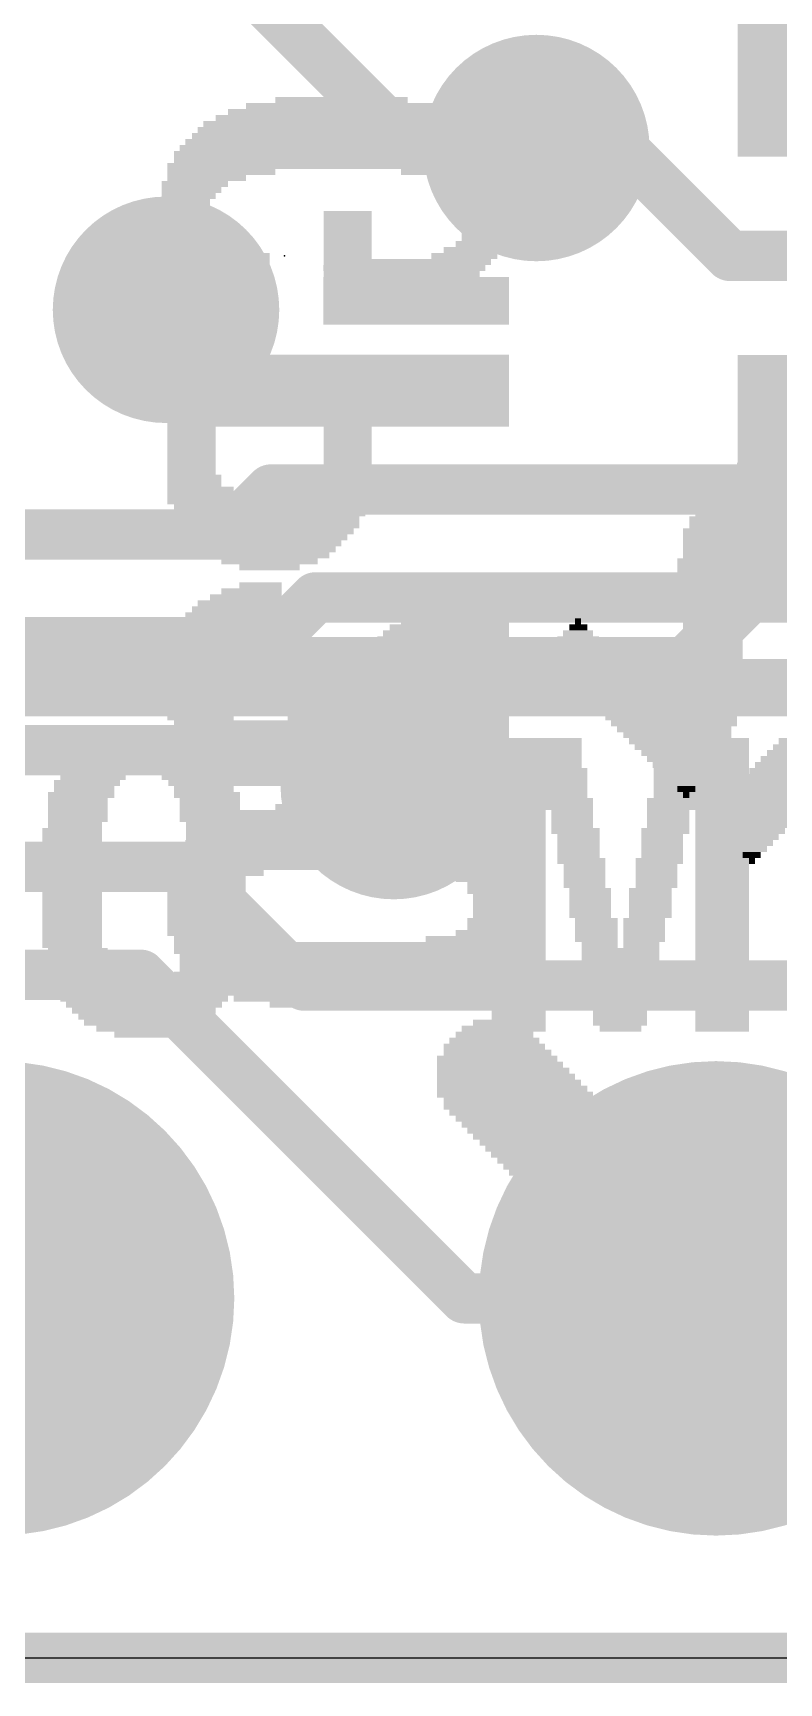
# Model space of a CAD drawing. Extents: x -0.1 to 35.6, y -0.1 to 17.9.
# Drawn here: x 29.34 to 31.97, y -0.09 to 5.74 of the extents above; entities that cross this region are included whole.
import ezdxf

# ---------------------------------------------------------------- set-up
doc = ezdxf.new("R2010")
doc.units = 0
for name, color, linetype in [('1', 12, 'CONTINUOUS'), ('16', 5, 'CONTINUOUS'), ('17', 110, 'CONTINUOUS'), ('18', 110, 'CONTINUOUS'), ('20', 53, 'CONTINUOUS'), ('200', 40, 'CONTINUOUS'), ('201', 6, 'CONTINUOUS'), ('21', 40, 'CONTINUOUS'), ('23', 40, 'CONTINUOUS')]:
    doc.layers.add(name, color=color, linetype=linetype)

# ---------------------------------------------------------------- blocks, each defined once
blk = doc.blocks.new('ROUNDP')
at = {"const_width": 0.5}
blk.add_lwpolyline([(0, -0.25, 1), (0, 0.25, 1), (0, -0.25)], format="xyb", dxfattribs=at)
blk = doc.blocks.new('RECT')
blk.add_solid([(-0.5, -0.5), (0.5, -0.5), (-0.5, 0.5), (0.5, 0.5)])
blk = doc.blocks.new('ROUNDV')
at = {"const_width": 0.5}
blk.add_lwpolyline([(0, -0.25, 1), (0, 0.25, 1), (0, -0.25)], format="xyb", dxfattribs=at)

msp = doc.modelspace()

# ---------------------------------------------------------------- linework, layer by layer
at = {"layer": '1', "const_width": 0.1778}
for points in [[(31.115, 5.334), (31.4178, 5.334)], [(31.7988, 4.953), (31.4178, 5.334)], [(31.7988, 4.953), (32.7532, 4.953)], [(31.641, 3.518), (32.276, 4.153)], [(30.607, 3.518), (28.811, 3.518)], [(31.641, 3.518), (30.607, 3.518)], [(30.607, 3.0842), (30.607, 3.518)], [(30.6115, 3.0798), (30.607, 3.0842)], [(0, 0), (35.56, 0)]]:
    msp.add_lwpolyline(points, dxfattribs=at)
at = {"layer": '1', "const_width": 0.0889}
for points in [[(31.115, 5.3785, 1), (31.115, 5.2896)], [(31.4493, 5.3654, 1), (31.3864, 5.3026)], [(31.4178, 5.2896, 1), (31.4178, 5.3785)], [(31.7988, 4.9975, 1), (31.7988, 4.9085)], [(31.7674, 4.9216, 1), (31.8303, 4.9844)], [(30.607, 3.5625, 1), (30.607, 3.4736)], [(30.6515, 3.518, 1), (30.5626, 3.518)], [(30.607, 3.4736, 1), (30.607, 3.5625)], [(31.6096, 3.5494, 1), (31.6724, 3.4866)], [(31.641, 3.4736, 1), (31.641, 3.5625)], [(30.6384, 3.1157, 1), (30.5756, 3.0528)], [(30.58, 3.0483, 1), (30.6429, 3.1112)], [(30.5626, 3.0842, 1), (30.6515, 3.0842)]]:
    msp.add_lwpolyline(points, format="xyb", dxfattribs=at)
at = {"layer": '16', "const_width": 0.1778}
for points in [[(25.0701, 10.9344), (30.6578, 5.3467)], [(30.6578, 5.3467), (31.1023, 5.3467)], [(31.1023, 5.3467), (31.115, 5.334)], [(30.0187, 3.9688), (30.1775, 4.1275)], [(30.1775, 4.1275), (32.3215, 4.1275)], [(28.2601, 3.9688), (30.0187, 3.9688)], [(30.1765, 3.5878), (30.3353, 3.7465)], [(30.3353, 3.7465), (32.5755, 3.7465)], [(28.1023, 3.5878), (30.1765, 3.5878)], [(30.4845, 3.2067), (27.9445, 3.2067)], [(30.6115, 3.0798), (30.4845, 3.2067)], [(27.7862, 2.794), (29.8758, 2.794)], [(29.8758, 2.794), (30.2949, 2.3749)], [(27.6284, 2.413), (29.718, 2.413)], [(30.861, 1.27), (29.718, 2.413)], [(30.2949, 2.3749), (32.8549, 2.3749)], [(30.861, 1.27), (31.75, 1.27)], [(0, 0), (35.56, 0)]]:
    msp.add_lwpolyline(points, dxfattribs=at)
at = {"layer": '16', "const_width": 0.0889}
for points in [[(30.6578, 5.3912, 1), (30.6578, 5.3022)], [(30.6264, 5.3153, 1), (30.6892, 5.3781)], [(31.1337, 5.3781, 1), (31.0709, 5.3153)], [(31.1023, 5.3022, 1), (31.1023, 5.3912)], [(31.0836, 5.3026, 1), (31.1464, 5.3654)], [(30.1775, 4.172, 1), (30.1775, 4.0831)], [(30.2089, 4.0961, 1), (30.146, 4.1589)], [(29.9873, 4.0002, 1), (30.0502, 3.9373)], [(30.0187, 3.9243, 1), (30.0187, 4.0132)], [(30.3353, 3.791, 1), (30.3353, 3.7021)], [(30.3667, 3.7151, 1), (30.3039, 3.7779)], [(30.1765, 3.5433, 1), (30.1765, 3.6322)], [(30.1451, 3.6192, 1), (30.208, 3.5563)], [(30.5159, 3.2382, 1), (30.453, 3.1753)], [(30.4845, 3.1623, 1), (30.4845, 3.2512)], [(30.58, 3.0483, 1), (30.6429, 3.1112)], [(29.9072, 2.8254, 1), (29.8444, 2.7626)], [(29.8758, 2.7496, 1), (29.8758, 2.8384)], [(29.7494, 2.4444, 1), (29.6866, 2.3816)], [(29.718, 2.3686, 1), (29.718, 2.4575)], [(30.2949, 2.4194, 1), (30.2949, 2.3305)], [(30.2635, 2.3435, 1), (30.3263, 2.4063)], [(30.861, 1.3145, 1), (30.861, 1.2255)], [(30.8296, 1.2386, 1), (30.8924, 1.3014)], [(31.75, 1.2255, 1), (31.75, 1.3145)]]:
    msp.add_lwpolyline(points, format="xyb", dxfattribs=at)
at = {"layer": '20'}
msp.add_line((1.27, 0), (34.29, 0), dxfattribs=at)
at = {"layer": '21', "const_width": 0.2032}
msp.add_lwpolyline([(32.326, 3.4276), (28.126, 3.4276)], dxfattribs=at)
at = {"layer": '23'}
msp.add_point((30.226, 4.953), dxfattribs=at)

# ---------------------------------------------------------------- block references
at = {"layer": '1', "xscale": 0.9, "yscale": 0.9, "rotation": 180}
for p in [(32.276, 5.753), (32.276, 4.153)]:
    msp.add_blockref('RECT', p, dxfattribs=at)
at = {"layer": '17', "xscale": 1.6764, "yscale": 1.6764, "rotation": 270}
for p in [(29.21, 1.27), (29.21, 1.27), (31.75, 1.27), (31.75, 1.27)]:
    msp.add_blockref('ROUNDP', p, dxfattribs=at)
at = {"layer": '18', "xscale": 0.8001, "yscale": 0.8001}
for p in [(31.115, 5.334), (31.115, 5.334), (29.8069, 4.7625), (29.8069, 4.7625), (30.6115, 3.0798), (30.6115, 3.0798)]:
    msp.add_blockref('ROUNDV', p, dxfattribs=at)
at = {"layer": '200'}
for p, xscale, yscale in [((29.7294, 3.2597), 0.2108, 0.0211), ((29.7294, 3.1962), 0.4648, 0.0211), ((29.7294, 3.2173), 0.4242, 0.0211), ((29.7294, 3.2385), 0.3378, 0.0213), ((31.1163, 3.2385), 0.3175, 0.0213), ((31.1163, 3.2173), 0.3175, 0.0211), ((31.1163, 3.1962), 0.3175, 0.0211), ((31.7081, 3.2385), 0.3175, 0.0213), ((31.7081, 3.2173), 0.3175, 0.0211), ((31.7081, 3.1962), 0.3175, 0.0211), ((29.7294, 3.1538), 0.5512, 0.0211), ((29.7282, 3.175), 0.508, 0.0213), ((31.1163, 3.175), 0.3175, 0.0213), ((31.1163, 3.1538), 0.3175, 0.0211), ((31.7081, 3.175), 0.3175, 0.0213), ((31.7081, 3.1538), 0.3175, 0.0211), ((29.5275, 3.0903), 0.2337, 0.0211), ((29.7294, 3.1327), 0.5918, 0.0211), ((29.5491, 3.1115), 0.2311, 0.0213), ((29.9085, 3.1115), 0.2337, 0.0213), ((29.9301, 3.0903), 0.2311, 0.0211), ((31.1264, 3.1327), 0.3378, 0.0211), ((31.1264, 3.1115), 0.3378, 0.0213), ((31.1264, 3.0903), 0.3378, 0.0211), ((31.6979, 3.1327), 0.3378, 0.0211), ((31.6979, 3.1115), 0.3378, 0.0213), ((31.6979, 3.0903), 0.3378, 0.0211), ((29.5072, 3.048), 0.2337, 0.0213), ((29.4958, 3.0268), 0.2108, 0.0211), ((29.5173, 3.0692), 0.2134, 0.0211), ((29.9517, 3.048), 0.2337, 0.0213), ((29.9403, 3.0692), 0.2108, 0.0211), ((29.9618, 3.0268), 0.2134, 0.0211), ((31.1264, 3.0692), 0.3378, 0.0211), ((31.1264, 3.048), 0.3378, 0.0213), ((31.1366, 3.0268), 0.3581, 0.0211), ((31.6865, 3.0268), 0.3607, 0.0211), ((31.6979, 3.0692), 0.3378, 0.0211), ((31.6979, 3.048), 0.3378, 0.0213), ((29.4958, 3.0057), 0.2108, 0.0211), ((29.4958, 2.9845), 0.2108, 0.0213), ((29.4958, 2.9633), 0.2108, 0.0211), ((29.9618, 3.0057), 0.2134, 0.0211), ((29.9618, 2.9845), 0.2134, 0.0213), ((29.9618, 2.9633), 0.2134, 0.0211), ((31.1366, 3.0057), 0.3581, 0.0211), ((31.0528, 2.9845), 0.1905, 0.0213), ((31.0528, 2.9633), 0.1905, 0.0211), ((31.242, 2.9845), 0.1473, 0.0213), ((31.242, 2.9633), 0.1473, 0.0211), ((31.6865, 3.0057), 0.3607, 0.0211), ((31.5811, 2.9845), 0.1499, 0.0213), ((31.5811, 2.9633), 0.1499, 0.0211), ((31.7716, 2.9845), 0.1905, 0.0213), ((31.7716, 2.9633), 0.1905, 0.0211), ((29.4754, 2.921), 0.2108, 0.0213), ((29.4856, 2.9422), 0.1905, 0.0211), ((29.9834, 2.9422), 0.2108, 0.0211), ((29.9834, 2.921), 0.2108, 0.0213), ((31.0528, 2.9422), 0.1905, 0.0211), ((31.0528, 2.921), 0.1905, 0.0213), ((31.2534, 2.921), 0.1702, 0.0213), ((31.242, 2.9422), 0.1473, 0.0211), ((31.5709, 2.921), 0.1702, 0.0213), ((31.5811, 2.9422), 0.1499, 0.0211), ((31.7716, 2.9422), 0.1905, 0.0211), ((31.7716, 2.921), 0.1905, 0.0213), ((29.4754, 2.8998), 0.2108, 0.0211), ((29.4754, 2.8787), 0.2108, 0.0211), ((29.4754, 2.8575), 0.2108, 0.0213), ((29.9834, 2.8998), 0.2108, 0.0211), ((29.9834, 2.8787), 0.2108, 0.0211), ((29.9834, 2.8575), 0.2108, 0.0213), ((31.0528, 2.8998), 0.1905, 0.0211), ((31.0528, 2.8787), 0.1905, 0.0211), ((31.0528, 2.8575), 0.1905, 0.0213), ((31.2636, 2.8998), 0.1499, 0.0211), ((31.2636, 2.8787), 0.1499, 0.0211), ((31.2636, 2.8575), 0.1499, 0.0213), ((31.5595, 2.8998), 0.1473, 0.0211), ((31.5595, 2.8787), 0.1473, 0.0211), ((31.5595, 2.8575), 0.1473, 0.0213), ((31.7716, 2.8998), 0.1905, 0.0211), ((31.7716, 2.8787), 0.1905, 0.0211), ((31.7716, 2.8575), 0.1905, 0.0213), ((29.4754, 2.8363), 0.2108, 0.0211), ((29.4754, 2.8152), 0.2108, 0.0211), ((29.4754, 2.794), 0.2108, 0.0213), ((29.9834, 2.8363), 0.2108, 0.0211), ((29.9834, 2.8152), 0.2108, 0.0211), ((29.9834, 2.794), 0.2108, 0.0213), ((31.0528, 2.8363), 0.1905, 0.0211), ((31.0528, 2.8152), 0.1905, 0.0211), ((31.0528, 2.794), 0.1905, 0.0213), ((31.2636, 2.8363), 0.1499, 0.0211), ((31.2738, 2.8152), 0.1702, 0.0211), ((31.2852, 2.794), 0.1473, 0.0213), ((31.5493, 2.8152), 0.1676, 0.0211), ((31.5392, 2.794), 0.1473, 0.0213), ((31.5595, 2.8363), 0.1473, 0.0211), ((31.7716, 2.8363), 0.1905, 0.0211), ((31.7716, 2.8152), 0.1905, 0.0211), ((31.7716, 2.794), 0.1905, 0.0213), ((29.4754, 2.7728), 0.2108, 0.0211), ((29.4754, 2.7517), 0.2108, 0.0211), ((29.4754, 2.7305), 0.2108, 0.0213), ((29.9834, 2.7728), 0.2108, 0.0211), ((29.9834, 2.7517), 0.2108, 0.0211), ((29.9834, 2.7305), 0.2108, 0.0213), ((31.0528, 2.7728), 0.1905, 0.0211), ((31.0528, 2.7517), 0.1905, 0.0211), ((31.0528, 2.7305), 0.1905, 0.0213), ((31.2852, 2.7728), 0.1473, 0.0211), ((31.2852, 2.7517), 0.1473, 0.0211), ((31.2852, 2.7305), 0.1473, 0.0213), ((31.5392, 2.7728), 0.1473, 0.0211), ((31.5392, 2.7517), 0.1473, 0.0211), ((31.5392, 2.7305), 0.1473, 0.0213), ((31.7716, 2.7728), 0.1905, 0.0211), ((31.7716, 2.7517), 0.1905, 0.0211), ((31.7716, 2.7305), 0.1905, 0.0213), ((29.4754, 2.7093), 0.2108, 0.0211), ((29.4754, 2.6882), 0.2108, 0.0211), ((29.9834, 2.7093), 0.2108, 0.0211), ((29.9834, 2.6882), 0.2108, 0.0211), ((31.0528, 2.7093), 0.1905, 0.0211), ((31.0528, 2.6882), 0.1905, 0.0211), ((31.3055, 2.7093), 0.1473, 0.0211), ((31.3055, 2.6882), 0.1473, 0.0211), ((31.5176, 2.7093), 0.1499, 0.0211), ((31.5176, 2.6882), 0.1499, 0.0211), ((31.7716, 2.7093), 0.1905, 0.0211), ((31.7716, 2.6882), 0.1905, 0.0211), ((29.4754, 2.667), 0.2108, 0.0213), ((29.4754, 2.6458), 0.2108, 0.0211), ((29.4754, 2.6247), 0.2108, 0.0211), ((29.9834, 2.667), 0.2108, 0.0213), ((29.9834, 2.6458), 0.2108, 0.0211), ((29.9834, 2.6247), 0.2108, 0.0211), ((31.0528, 2.667), 0.1905, 0.0213), ((31.0528, 2.6458), 0.1905, 0.0211), ((31.0528, 2.6247), 0.1905, 0.0211), ((31.3055, 2.667), 0.1473, 0.0213), ((31.3055, 2.6458), 0.1473, 0.0211), ((31.3055, 2.6247), 0.1473, 0.0211), ((31.5176, 2.667), 0.1499, 0.0213), ((31.5176, 2.6458), 0.1499, 0.0211), ((31.5176, 2.6247), 0.1499, 0.0211), ((31.7716, 2.667), 0.1905, 0.0213), ((31.7716, 2.6458), 0.1905, 0.0211), ((31.7716, 2.6247), 0.1905, 0.0211), ((29.4754, 2.6035), 0.2108, 0.0213), ((29.4754, 2.5823), 0.2108, 0.0211), ((29.4754, 2.5612), 0.2108, 0.0211), ((29.9834, 2.6035), 0.2108, 0.0213), ((29.9834, 2.5823), 0.2108, 0.0211), ((29.9834, 2.5612), 0.2108, 0.0211), ((31.0528, 2.6035), 0.1905, 0.0213), ((31.0528, 2.5823), 0.1905, 0.0211), ((31.0528, 2.5612), 0.1905, 0.0211), ((31.3271, 2.6035), 0.1499, 0.0213), ((31.3271, 2.5823), 0.1499, 0.0211), ((31.3271, 2.5612), 0.1499, 0.0211), ((31.496, 2.6035), 0.1473, 0.0213), ((31.496, 2.5823), 0.1473, 0.0211), ((31.496, 2.5612), 0.1473, 0.0211), ((31.7716, 2.6035), 0.1905, 0.0213), ((31.7716, 2.5823), 0.1905, 0.0211), ((31.7716, 2.5612), 0.1905, 0.0211), ((29.4754, 2.54), 0.2108, 0.0213), ((29.4754, 2.5188), 0.2108, 0.0211), ((29.4958, 2.4977), 0.2108, 0.0211), ((29.9618, 2.4977), 0.2134, 0.0211), ((29.9834, 2.54), 0.2108, 0.0213), ((29.9834, 2.5188), 0.2108, 0.0211), ((31.0528, 2.54), 0.1905, 0.0213), ((31.0528, 2.5188), 0.1905, 0.0211), ((31.0528, 2.4977), 0.1905, 0.0211), ((31.3271, 2.54), 0.1499, 0.0213), ((31.3385, 2.5188), 0.127, 0.0211), ((31.4122, 2.4977), 0.2743, 0.0211), ((31.496, 2.54), 0.1473, 0.0213), ((31.4858, 2.5188), 0.127, 0.0211), ((31.7716, 2.54), 0.1905, 0.0213), ((31.7716, 2.5188), 0.1905, 0.0211), ((31.7716, 2.4977), 0.1905, 0.0211), ((29.4958, 2.4765), 0.2108, 0.0213), ((29.4958, 2.4553), 0.2108, 0.0211), ((29.9618, 2.4765), 0.2134, 0.0213), ((29.9618, 2.4553), 0.2134, 0.0211), ((31.0528, 2.4765), 0.1905, 0.0213), ((31.0528, 2.4553), 0.1905, 0.0211), ((31.4122, 2.4765), 0.2743, 0.0213), ((31.4122, 2.4553), 0.2743, 0.0211), ((31.7716, 2.4765), 0.1905, 0.0213), ((31.7716, 2.4553), 0.1905, 0.0211), ((29.4958, 2.4342), 0.2108, 0.0211), ((29.5072, 2.413), 0.2337, 0.0213), ((29.5173, 2.3918), 0.2134, 0.0211), ((29.9517, 2.413), 0.2337, 0.0213), ((29.9403, 2.3918), 0.2108, 0.0211), ((29.9618, 2.4342), 0.2134, 0.0211), ((31.0528, 2.4342), 0.1905, 0.0211), ((31.0528, 2.413), 0.1905, 0.0213), ((31.0528, 2.3918), 0.1905, 0.0211), ((31.4122, 2.4342), 0.2743, 0.0211), ((31.4122, 2.413), 0.2337, 0.0213), ((31.4122, 2.3918), 0.2337, 0.0211), ((31.7716, 2.4342), 0.1905, 0.0211), ((31.7716, 2.413), 0.1905, 0.0213), ((31.7716, 2.3918), 0.1905, 0.0211), ((29.5275, 2.3707), 0.2337, 0.0211), ((29.7294, 2.3283), 0.5918, 0.0211), ((29.5491, 2.3495), 0.2311, 0.0213), ((29.9085, 2.3495), 0.2337, 0.0213), ((29.9301, 2.3707), 0.2311, 0.0211), ((31.0528, 2.3707), 0.1905, 0.0211), ((31.0528, 2.3495), 0.1905, 0.0213), ((31.0528, 2.3283), 0.1905, 0.0211), ((31.4122, 2.3707), 0.2337, 0.0211), ((31.4122, 2.3495), 0.2337, 0.0213), ((31.4109, 2.3283), 0.1905, 0.0211), ((31.7716, 2.3707), 0.1905, 0.0211), ((31.7716, 2.3495), 0.1905, 0.0213), ((31.7716, 2.3283), 0.1905, 0.0211), ((29.7294, 2.3072), 0.5512, 0.0211), ((29.7282, 2.286), 0.508, 0.0213), ((29.7294, 2.2648), 0.4648, 0.0211), ((31.0528, 2.3072), 0.1905, 0.0211), ((31.0528, 2.286), 0.1905, 0.0213), ((31.0528, 2.2648), 0.1905, 0.0211), ((31.4109, 2.3072), 0.1905, 0.0211), ((31.4109, 2.286), 0.1905, 0.0213), ((31.4109, 2.2648), 0.1905, 0.0211), ((31.7716, 2.3072), 0.1905, 0.0211), ((31.7716, 2.286), 0.1905, 0.0213), ((31.7716, 2.2648), 0.1905, 0.0211), ((29.7294, 2.2437), 0.4242, 0.0211), ((29.7294, 2.2225), 0.3378, 0.0213), ((31.0528, 2.2437), 0.1905, 0.0211), ((31.0528, 2.2225), 0.1905, 0.0213), ((31.4109, 2.2437), 0.1905, 0.0211), ((31.4122, 2.2225), 0.1473, 0.0213), ((31.7716, 2.2437), 0.1905, 0.0211), ((31.7716, 2.2225), 0.1905, 0.0213), ((29.7294, 2.2013), 0.2108, 0.0211)]:
    msp.add_blockref('RECT', p, dxfattribs=dict(at, xscale=xscale, yscale=yscale))
at = {"layer": '201', "rotation": 180}
for p, xscale, yscale in [((30.4381, 5.4822), 0.6985, 0.0211), ((30.4267, 5.5033), 0.4674, 0.0211), ((30.4368, 5.4187), 0.9957, 0.0211), ((30.4368, 5.4398), 0.9093, 0.0211), ((30.4381, 5.461), 0.8255, 0.0213), ((30.4368, 5.3552), 1.1227, 0.0211), ((30.4381, 5.3763), 1.0795, 0.0211), ((30.4368, 5.3975), 1.0363, 0.0213), ((30.4267, 5.3128), 1.1836, 0.0211), ((30.4267, 5.334), 1.143, 0.0213), ((30.4152, 5.2705), 1.2065, 0.0213), ((30.0025, 5.2493), 0.381, 0.0211), ((30.4267, 5.2917), 1.1836, 0.0211), ((30.8394, 5.2493), 0.4039, 0.0211), ((29.9085, 5.207), 0.2337, 0.0213), ((29.8971, 5.1858), 0.2108, 0.0211), ((29.9504, 5.2282), 0.2769, 0.0211), ((30.8928, 5.2282), 0.2972, 0.0211), ((30.9245, 5.207), 0.2337, 0.0213), ((30.9359, 5.1858), 0.2108, 0.0211), ((29.8869, 5.1647), 0.1905, 0.0211), ((29.8768, 5.1435), 0.1702, 0.0213), ((29.8768, 5.1223), 0.1702, 0.0211), ((30.9461, 5.1647), 0.1905, 0.0211), ((30.9563, 5.1435), 0.1702, 0.0213), ((30.9563, 5.1223), 0.1702, 0.0211), ((29.8768, 5.1012), 0.1702, 0.0211), ((29.8768, 5.08), 0.1702, 0.0213), ((30.4483, 5.1012), 0.1702, 0.0211), ((30.4483, 5.08), 0.1702, 0.0213), ((30.9563, 5.1012), 0.1702, 0.0211), ((30.9563, 5.08), 0.1702, 0.0213), ((29.8768, 5.0588), 0.1702, 0.0211), ((29.8869, 5.0377), 0.1905, 0.0211), ((29.8869, 5.0165), 0.1905, 0.0213), ((30.4483, 5.0588), 0.1702, 0.0211), ((30.4483, 5.0377), 0.1702, 0.0211), ((30.4483, 5.0165), 0.1702, 0.0213), ((30.9347, 5.0377), 0.1676, 0.0211), ((30.9347, 5.0165), 0.1676, 0.0213), ((30.9563, 5.0588), 0.1702, 0.0211), ((29.9085, 4.9953), 0.2337, 0.0211), ((29.9923, 4.953), 0.3607, 0.0213), ((29.939, 4.9742), 0.254, 0.0211), ((30.4483, 4.9953), 0.1702, 0.0211), ((30.4483, 4.9742), 0.1702, 0.0211), ((30.4483, 4.953), 0.1702, 0.0213), ((30.861, 4.953), 0.2337, 0.0213), ((30.8928, 4.9742), 0.2108, 0.0211), ((30.9245, 4.9953), 0.188, 0.0211), ((29.9923, 4.9318), 0.3607, 0.0211), ((29.9923, 4.9107), 0.3607, 0.0211), ((30.0038, 4.8895), 0.3378, 0.0213), ((30.6591, 4.9318), 0.5918, 0.0211), ((30.6489, 4.9107), 0.5715, 0.0211), ((30.6388, 4.8895), 0.5512, 0.0213), ((30.0038, 4.8683), 0.3378, 0.0211), ((30.0139, 4.8472), 0.3175, 0.0211), ((30.6908, 4.8683), 0.6553, 0.0211), ((30.6908, 4.8472), 0.6553, 0.0211), ((30.0241, 4.826), 0.2972, 0.0213), ((30.0355, 4.8048), 0.2743, 0.0211), ((30.0457, 4.7837), 0.254, 0.0211), ((30.6908, 4.826), 0.6553, 0.0213), ((30.6908, 4.8048), 0.6553, 0.0211), ((30.6908, 4.7837), 0.6553, 0.0211), ((30.0673, 4.7625), 0.2108, 0.0213), ((30.0876, 4.7413), 0.1702, 0.0211), ((30.6908, 4.7625), 0.6553, 0.0213), ((30.6908, 4.7413), 0.6553, 0.0211), ((30.6908, 4.7202), 0.6553, 0.0211), ((30.4152, 4.5932), 1.2065, 0.0211), ((30.4152, 4.572), 1.2065, 0.0213), ((30.4152, 4.5508), 1.2065, 0.0211), ((30.4152, 4.5297), 1.2065, 0.0211), ((30.4152, 4.5085), 1.2065, 0.0213), ((30.4152, 4.4873), 1.2065, 0.0211), ((30.4152, 4.4662), 1.2065, 0.0211), ((30.4152, 4.445), 1.2065, 0.0213), ((30.4152, 4.4238), 1.2065, 0.0211), ((30.4152, 4.4027), 1.2065, 0.0211), ((30.4152, 4.3815), 1.2065, 0.0213), ((30.4152, 4.3603), 1.2065, 0.0211), ((29.8971, 4.3392), 0.1702, 0.0211), ((29.8971, 4.318), 0.1702, 0.0213), ((30.4483, 4.3392), 0.1702, 0.0211), ((30.4483, 4.318), 0.1702, 0.0213), ((29.8971, 4.2968), 0.1702, 0.0211), ((29.8971, 4.2757), 0.1702, 0.0211), ((29.8971, 4.2545), 0.1702, 0.0213), ((30.4483, 4.2968), 0.1702, 0.0211), ((30.4483, 4.2757), 0.1702, 0.0211), ((30.4483, 4.2545), 0.1702, 0.0213), ((31.9926, 4.2545), 0.1702, 0.0213), ((29.8971, 4.2333), 0.1702, 0.0211), ((29.8971, 4.2122), 0.1702, 0.0211), ((29.8971, 4.191), 0.1702, 0.0213), ((30.4483, 4.2333), 0.1702, 0.0211), ((30.4483, 4.2122), 0.1702, 0.0211), ((30.4483, 4.191), 0.1702, 0.0213), ((31.9938, 4.191), 0.381, 0.0213), ((31.9926, 4.2122), 0.3378, 0.0211), ((31.9824, 4.2333), 0.2769, 0.0211), ((29.9072, 4.1698), 0.1905, 0.0211), ((29.9072, 4.1487), 0.1905, 0.0211), ((30.4267, 4.1487), 0.2134, 0.0211), ((30.4381, 4.1698), 0.1905, 0.0211), ((31.9824, 4.1487), 0.4851, 0.0211), ((31.9824, 4.1698), 0.4445, 0.0211), ((29.9288, 4.1275), 0.2337, 0.0213), ((29.9504, 4.1063), 0.2769, 0.0211), ((30.1612, 4.0852), 0.6985, 0.0211), ((30.3835, 4.1063), 0.254, 0.0211), ((30.4165, 4.1275), 0.2337, 0.0213), ((31.9926, 4.0852), 0.5918, 0.0211), ((31.9926, 4.1063), 0.5512, 0.0211), ((31.9938, 4.1275), 0.508, 0.0213), ((30.1727, 4.064), 0.6756, 0.0213), ((30.1727, 4.0428), 0.6756, 0.0211), ((30.1625, 4.0217), 0.6553, 0.0211), ((31.8135, 4.0217), 0.315, 0.0211), ((31.8554, 4.064), 0.3581, 0.0213), ((31.8351, 4.0428), 0.3175, 0.0211), ((30.1727, 4.0005), 0.635, 0.0213), ((30.1727, 3.9793), 0.5944, 0.0211), ((30.1612, 3.9582), 0.5715, 0.0211), ((31.7818, 3.9793), 0.2972, 0.0211), ((31.7703, 3.9582), 0.2743, 0.0211), ((31.7932, 4.0005), 0.2743, 0.0213), ((30.1625, 3.937), 0.5283, 0.0213), ((30.1625, 3.9158), 0.4877, 0.0211), ((31.7602, 3.937), 0.254, 0.0213), ((31.75, 3.9158), 0.2337, 0.0211), ((30.1727, 3.8947), 0.4216, 0.0211), ((30.1727, 3.8735), 0.3404, 0.0213), ((30.1727, 3.8523), 0.2134, 0.0211), ((31.7284, 3.8735), 0.2311, 0.0213), ((31.7284, 3.8523), 0.2311, 0.0211), ((31.75, 3.8947), 0.2337, 0.0211), ((30.1409, 3.7888), 0.1499, 0.0211), ((30.955, 3.7888), 0.127, 0.0211), ((31.7284, 3.8312), 0.2311, 0.0211), ((31.7284, 3.81), 0.2311, 0.0213), ((31.7284, 3.7888), 0.2311, 0.0211), ((30.0673, 3.7253), 0.2972, 0.0211), ((30.0888, 3.7465), 0.254, 0.0213), ((30.1092, 3.7677), 0.2134, 0.0211), ((30.8712, 3.7253), 0.2946, 0.0211), ((30.8915, 3.7465), 0.254, 0.0213), ((30.9131, 3.7677), 0.2108, 0.0211), ((31.7284, 3.7677), 0.2311, 0.0211), ((31.7284, 3.7465), 0.2311, 0.0213), ((31.7284, 3.7253), 0.2311, 0.0211), ((30.0457, 3.683), 0.3404, 0.0213), ((30.0571, 3.7042), 0.3175, 0.0211), ((30.8394, 3.683), 0.3581, 0.0213), ((30.8496, 3.7042), 0.3378, 0.0211), ((31.7386, 3.7042), 0.2108, 0.0211), ((31.7386, 3.683), 0.2108, 0.0213), ((30.0355, 3.6407), 0.3607, 0.0211), ((30.0355, 3.6195), 0.3607, 0.0213), ((30.0457, 3.6618), 0.3404, 0.0211), ((30.7962, 3.6195), 0.4445, 0.0213), ((30.8077, 3.6407), 0.4216, 0.0211), ((30.828, 3.6618), 0.381, 0.0211), ((31.2623, 3.6195), 0.1067, 0.0213), ((31.2636, 3.6407), 0.0635, 0.0211), ((31.2623, 3.6618), 0.0203, 0.0211), ((31.7386, 3.6618), 0.2108, 0.0211), ((31.7386, 3.6407), 0.2108, 0.0211), ((31.7386, 3.6195), 0.2108, 0.0213), ((30.0253, 3.5983), 0.381, 0.0211), ((30.0253, 3.5772), 0.381, 0.0211), ((29.9618, 3.556), 0.254, 0.0213), ((30.7645, 3.556), 0.508, 0.0213), ((30.7759, 3.5772), 0.4851, 0.0211), ((30.7861, 3.5983), 0.4648, 0.0211), ((31.2623, 3.556), 0.2337, 0.0213), ((31.2636, 3.5772), 0.1905, 0.0211), ((31.2623, 3.5983), 0.1473, 0.0211), ((31.7386, 3.5983), 0.2108, 0.0211), ((31.7386, 3.5772), 0.2108, 0.0211), ((31.7386, 3.556), 0.2108, 0.0213), ((29.9072, 3.5137), 0.1905, 0.0211), ((29.9072, 3.4925), 0.1905, 0.0213), ((29.9187, 3.5348), 0.2134, 0.0211), ((30.6172, 3.4925), 0.3404, 0.0213), ((30.7442, 3.5137), 0.5486, 0.0211), ((30.7543, 3.5348), 0.5283, 0.0211), ((30.9245, 3.4925), 0.188, 0.0213), ((31.2725, 3.5348), 0.254, 0.0211), ((31.2953, 3.5137), 0.254, 0.0211), ((31.3157, 3.4925), 0.254, 0.0213), ((31.7386, 3.5348), 0.2108, 0.0211), ((31.7386, 3.5137), 0.2108, 0.0211), ((31.7386, 3.4925), 0.2108, 0.0213), ((29.8971, 3.4713), 0.1702, 0.0211), ((29.8971, 3.4502), 0.1702, 0.0211), ((29.8971, 3.429), 0.1702, 0.0213), ((30.5435, 3.429), 0.2743, 0.0213), ((30.5854, 3.4713), 0.3175, 0.0211), ((30.5638, 3.4502), 0.2743, 0.0211), ((30.9245, 3.4713), 0.188, 0.0211), ((30.9245, 3.4502), 0.188, 0.0211), ((30.9245, 3.429), 0.188, 0.0213), ((31.336, 3.4713), 0.254, 0.0211), ((31.3588, 3.4502), 0.254, 0.0211), ((31.3792, 3.429), 0.254, 0.0213), ((31.7284, 3.4502), 0.2311, 0.0211), ((31.7284, 3.429), 0.2311, 0.0213), ((31.7386, 3.4713), 0.2108, 0.0211), ((29.8971, 3.4078), 0.1702, 0.0211), ((29.8971, 3.3867), 0.1702, 0.0211), ((30.5003, 3.3867), 0.2743, 0.0211), ((30.5219, 3.4078), 0.2769, 0.0211), ((30.9245, 3.4078), 0.188, 0.0211), ((30.9245, 3.3867), 0.188, 0.0211), ((31.3995, 3.4078), 0.254, 0.0211), ((31.4223, 3.3867), 0.254, 0.0211), ((31.7284, 3.4078), 0.2311, 0.0211), ((31.7183, 3.3867), 0.2108, 0.0211), ((29.9072, 3.3655), 0.1905, 0.0213), ((29.9288, 3.3232), 0.2337, 0.0211), ((29.9187, 3.3443), 0.2134, 0.0211), ((30.4051, 3.3232), 0.3378, 0.0211), ((30.4483, 3.3443), 0.2972, 0.0211), ((30.4686, 3.3655), 0.2972, 0.0213), ((30.9245, 3.3655), 0.188, 0.0213), ((30.9245, 3.3443), 0.188, 0.0211), ((30.9245, 3.3232), 0.188, 0.0211), ((31.4427, 3.3655), 0.254, 0.0213), ((31.5798, 3.3443), 0.4877, 0.0211), ((31.5913, 3.3232), 0.4648, 0.0211), ((31.7068, 3.3655), 0.2337, 0.0213), ((30.2044, 3.302), 0.7391, 0.0213), ((30.1841, 3.2597), 0.6985, 0.0211), ((30.1943, 3.2808), 0.7188, 0.0211), ((30.9245, 3.302), 0.188, 0.0213), ((30.9245, 3.2808), 0.188, 0.0211), ((30.9245, 3.2597), 0.188, 0.0211), ((31.6014, 3.302), 0.4445, 0.0213), ((31.6014, 3.2808), 0.4039, 0.0211), ((31.6128, 3.2597), 0.381, 0.0211), ((30.1828, 3.2385), 0.6553, 0.0213), ((30.1727, 3.2173), 0.635, 0.0211), ((30.1727, 3.1962), 0.5944, 0.0211), ((30.9245, 3.2385), 0.188, 0.0213), ((30.9245, 3.2173), 0.188, 0.0211), ((30.9245, 3.1962), 0.188, 0.0211), ((31.623, 3.2385), 0.3607, 0.0213), ((31.6217, 3.2173), 0.3175, 0.0211), ((31.6332, 3.1962), 0.2946, 0.0211), ((32.0993, 3.1962), 0.3378, 0.0211), ((32.1196, 3.2173), 0.3378, 0.0211), ((32.1412, 3.2385), 0.3404, 0.0213), ((30.1625, 3.175), 0.5283, 0.0213), ((30.1625, 3.1538), 0.4877, 0.0211), ((30.9245, 3.175), 0.188, 0.0213), ((30.9245, 3.1538), 0.188, 0.0211), ((31.6332, 3.175), 0.254, 0.0213), ((31.6332, 3.1538), 0.2134, 0.0211), ((32.0561, 3.1538), 0.3378, 0.0211), ((32.0777, 3.175), 0.3404, 0.0213), ((30.1511, 3.1327), 0.4242, 0.0211), ((30.1511, 3.1115), 0.3378, 0.0213), ((30.1511, 3.0903), 0.2108, 0.0211), ((30.9245, 3.1327), 0.188, 0.0211), ((30.9245, 3.1115), 0.188, 0.0213), ((30.9245, 3.0903), 0.188, 0.0211), ((31.6446, 3.1327), 0.1905, 0.0211), ((31.6433, 3.1115), 0.1473, 0.0213), ((31.6433, 3.0903), 0.1067, 0.0211), ((31.9926, 3.0903), 0.3378, 0.0211), ((32.0142, 3.1115), 0.3404, 0.0213), ((32.0358, 3.1327), 0.3378, 0.0211), ((31.6446, 3.0692), 0.0635, 0.0211), ((31.6446, 3.048), 0.0229, 0.0213), ((31.9291, 3.0268), 0.3378, 0.0211), ((31.9507, 3.048), 0.3404, 0.0213), ((31.9723, 3.0692), 0.3378, 0.0211), ((30.4368, 2.9633), 0.8687, 0.0211), ((30.4368, 2.9845), 0.7417, 0.0213), ((30.4368, 3.0057), 0.4877, 0.0211), ((31.8757, 2.9633), 0.3175, 0.0211), ((31.8872, 2.9845), 0.3404, 0.0213), ((31.9088, 3.0057), 0.3378, 0.0211), ((30.4368, 2.921), 0.9957, 0.0213), ((30.4381, 2.9422), 0.9525, 0.0211), ((31.877, 2.9422), 0.2743, 0.0211), ((31.877, 2.921), 0.2337, 0.0213), ((30.4267, 2.8787), 1.1024, 0.0211), ((30.4368, 2.8575), 1.1227, 0.0213), ((30.4267, 2.8998), 1.0566, 0.0211), ((31.8757, 2.8998), 0.1905, 0.0211), ((31.877, 2.8787), 0.1473, 0.0211), ((31.877, 2.8575), 0.1067, 0.0213), ((30.4267, 2.8152), 1.1836, 0.0211), ((30.4267, 2.794), 1.1836, 0.0213), ((30.4267, 2.8363), 1.143, 0.0211), ((31.8757, 2.8363), 0.0635, 0.0211), ((31.877, 2.8152), 0.0203, 0.0211), ((29.9288, 2.7517), 0.2337, 0.0211), ((29.9072, 2.7305), 0.1905, 0.0213), ((29.9936, 2.7728), 0.3175, 0.0211), ((30.8813, 2.7728), 0.2743, 0.0211), ((30.9359, 2.7517), 0.2108, 0.0211), ((30.9563, 2.7305), 0.1702, 0.0213), ((29.9072, 2.7093), 0.1905, 0.0211), ((29.8971, 2.6882), 0.1702, 0.0211), ((30.9563, 2.7093), 0.1702, 0.0211), ((30.9664, 2.6882), 0.1499, 0.0211), ((29.8971, 2.667), 0.1702, 0.0213), ((29.8971, 2.6458), 0.1702, 0.0211), ((29.8971, 2.6247), 0.1702, 0.0211), ((30.9664, 2.667), 0.1499, 0.0213), ((30.9664, 2.6458), 0.1499, 0.0211), ((30.9664, 2.6247), 0.1499, 0.0211), ((29.9072, 2.5823), 0.1905, 0.0211), ((29.9288, 2.5612), 0.2337, 0.0211), ((29.8971, 2.6035), 0.1702, 0.0213), ((30.9359, 2.5612), 0.2108, 0.0211), ((30.9563, 2.6035), 0.1702, 0.0213), ((30.9563, 2.5823), 0.1702, 0.0211), ((29.9822, 2.54), 0.2946, 0.0213), ((30.4267, 2.5188), 1.1836, 0.0211), ((30.4267, 2.4977), 1.1836, 0.0211), ((30.8712, 2.54), 0.2946, 0.0213), ((30.4267, 2.4765), 1.143, 0.0213), ((30.4267, 2.4553), 1.143, 0.0211), ((30.4267, 2.4342), 1.1024, 0.0211), ((30.4267, 2.413), 1.0566, 0.0213), ((30.4267, 2.3918), 1.016, 0.0211), ((30.4152, 2.3707), 0.9525, 0.0211), ((30.4165, 2.3495), 0.8687, 0.0213), ((30.4165, 2.3283), 0.7417, 0.0211), ((30.4267, 2.3072), 0.508, 0.0211), ((30.9664, 2.2225), 0.2311, 0.0213), ((30.9664, 2.2437), 0.1499, 0.0211), ((30.9664, 2.159), 0.3581, 0.0213), ((30.9664, 2.1802), 0.3175, 0.0211), ((30.9677, 2.2013), 0.2743, 0.0211), ((30.9766, 2.1167), 0.4242, 0.0211), ((30.9867, 2.0955), 0.4445, 0.0213), ((30.9778, 2.1378), 0.381, 0.0211), ((30.9982, 2.0743), 0.4674, 0.0211), ((31.0083, 2.0532), 0.4877, 0.0211), ((31.0185, 2.032), 0.508, 0.0213), ((31.0299, 2.0108), 0.5309, 0.0211), ((31.0401, 1.9897), 0.5512, 0.0211), ((31.0731, 1.9473), 0.5715, 0.0211), ((31.0617, 1.9685), 0.5486, 0.0213), ((31.0934, 1.9262), 0.5715, 0.0211), ((31.115, 1.905), 0.569, 0.0213), ((31.1366, 1.8838), 0.5715, 0.0211), ((31.1569, 1.8627), 0.5715, 0.0211), ((31.1772, 1.8415), 0.5715, 0.0213), ((31.2001, 1.8203), 0.5715, 0.0211), ((31.2204, 1.7992), 0.5715, 0.0211), ((31.2407, 1.778), 0.5715, 0.0213), ((31.2636, 1.7568), 0.5715, 0.0211), ((31.2839, 1.7357), 0.5715, 0.0211), ((31.3042, 1.7145), 0.5715, 0.0213), ((31.3271, 1.6933), 0.5715, 0.0211), ((31.3474, 1.6722), 0.5715, 0.0211), ((31.369, 1.651), 0.574, 0.0213), ((31.3906, 1.6298), 0.5715, 0.0211), ((31.4109, 1.6087), 0.5715, 0.0211), ((31.4312, 1.5875), 0.5715, 0.0213), ((31.4541, 1.5663), 0.5715, 0.0211), ((31.4744, 1.5452), 0.5715, 0.0211), ((31.4947, 1.524), 0.5715, 0.0213), ((31.5176, 1.5028), 0.5715, 0.0211), ((31.5379, 1.4817), 0.5715, 0.0211), ((31.5582, 1.4605), 0.5715, 0.0213), ((31.5811, 1.4393), 0.5715, 0.0211), ((31.6014, 1.4182), 0.5715, 0.0211), ((31.6217, 1.397), 0.5715, 0.0213), ((31.6446, 1.3758), 0.5715, 0.0211), ((31.6649, 1.3547), 0.5715, 0.0211), ((31.6751, 1.3335), 0.5512, 0.0213), ((31.6865, 1.3123), 0.5283, 0.0211), ((31.6967, 1.2912), 0.508, 0.0211), ((31.7068, 1.27), 0.4877, 0.0213), ((31.7183, 1.2488), 0.4648, 0.0211), ((31.7284, 1.2277), 0.4445, 0.0211), ((31.7386, 1.2065), 0.4242, 0.0213), ((31.75, 1.1853), 0.4013, 0.0211), ((31.7602, 1.1642), 0.381, 0.0211), ((31.7602, 1.143), 0.3404, 0.0213), ((31.7602, 1.1218), 0.2946, 0.0211), ((31.7602, 1.1007), 0.254, 0.0211), ((31.7614, 1.0795), 0.2108, 0.0213)]:
    msp.add_blockref('RECT', p, dxfattribs=dict(at, xscale=xscale, yscale=yscale))

doc.saveas('drawing.dxf')
